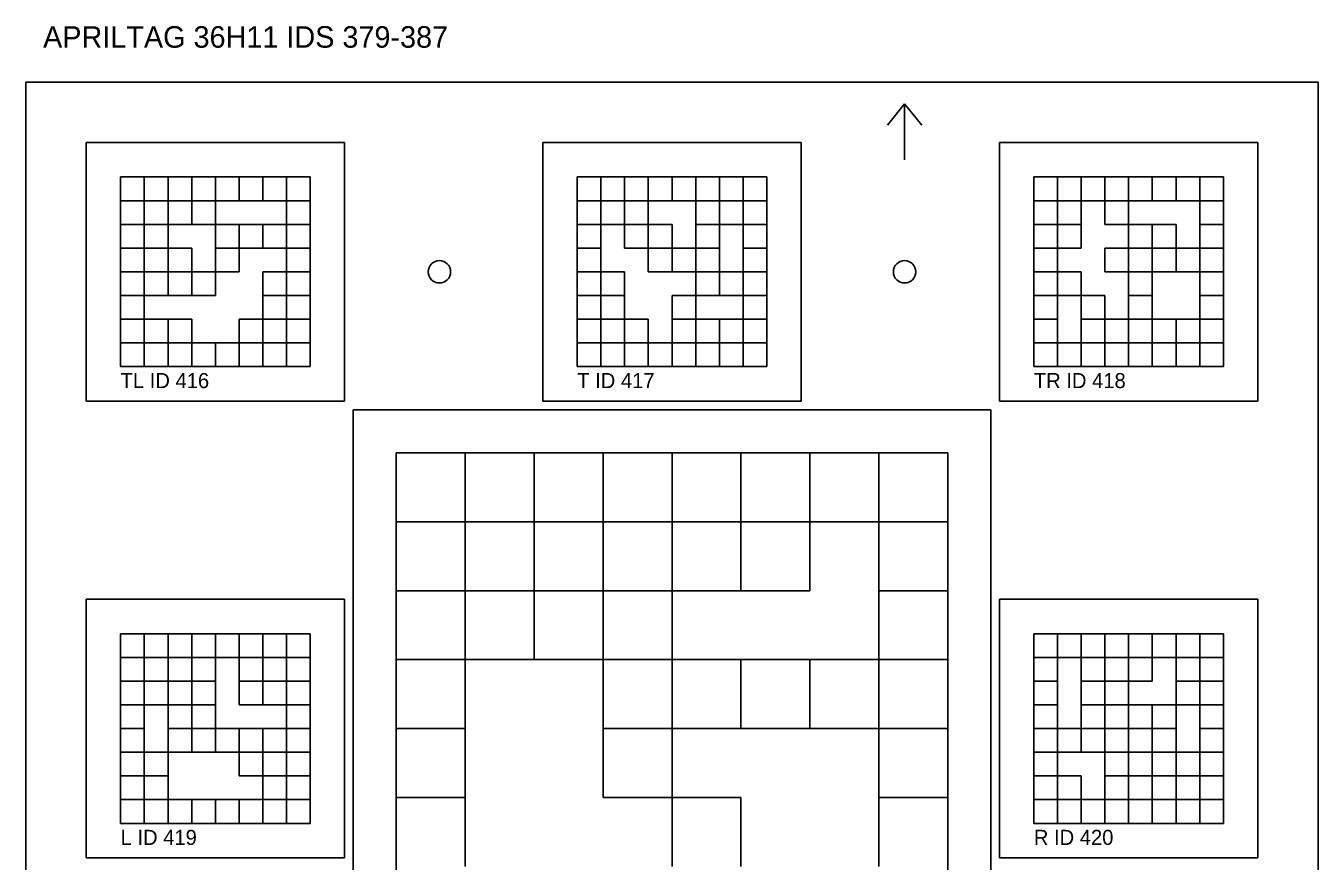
# Model space of a CAD drawing. Extents: x 0 to 1260, y -12 to 1580.
# Drawn here: x 960 to 1260, y 439 to 633.1 of the extents above; entities that cross this region are included whole.
import ezdxf

# ---------------------------------------------------------------- set-up
doc = ezdxf.new("R2010")
doc.units = 0
for name, color, linetype in [('BLACK_POCKET', 7, 'CONTINUOUS'), ('CUT', 7, 'CONTINUOUS'), ('LABEL', 3, 'CONTINUOUS'), ('MOUNT_HOLE', 6, 'CONTINUOUS'), ('ORIENTATION', 7, 'CONTINUOUS'), ('QUIET_ZONE', 5, 'CONTINUOUS'), ('TAG_BOUNDARY', 8, 'CONTINUOUS')]:
    doc.layers.add(name, color=color, linetype=linetype)

msp = doc.modelspace()

# ---------------------------------------------------------------- linework, layer by layer
at = {"layer": 'BLACK_POCKET'}
for p, q in [((987.5, 598), (982, 598)), ((982, 598), (982, 592.5)), ((987.5, 592.5), (987.5, 598)), ((993, 598), (987.5, 598)), ((987.5, 598), (987.5, 592.5)), ((993, 592.5), (993, 598)), ((998.5, 598), (993, 598)), ((993, 598), (993, 592.5)), ((998.5, 592.5), (998.5, 598)), ((1004, 598), (998.5, 598)), ((998.5, 598), (998.5, 592.5)), ((1004, 592.5), (1004, 598)), ((1009.5, 598), (1004, 598)), ((1004, 598), (1004, 592.5)), ((1009.5, 592.5), (1009.5, 598)), ((1015, 598), (1009.5, 598)), ((1009.5, 598), (1009.5, 592.5)), ((1015, 592.5), (1015, 598)), ((1020.5, 598), (1015, 598)), ((1015, 598), (1015, 592.5)), ((1020.5, 592.5), (1020.5, 598)), ((1026, 598), (1020.5, 598)), ((1020.5, 598), (1020.5, 592.5)), ((1026, 592.5), (1026, 598)), ((1093.5, 598), (1088, 598)), ((1088, 598), (1088, 592.5)), ((1093.5, 592.5), (1093.5, 598)), ((1099, 598), (1093.5, 598)), ((1093.5, 598), (1093.5, 592.5)), ((1099, 592.5), (1099, 598)), ((1104.5, 598), (1099, 598)), ((1099, 598), (1099, 592.5)), ((1104.5, 592.5), (1104.5, 598)), ((1110, 598), (1104.5, 598)), ((1104.5, 598), (1104.5, 592.5)), ((1110, 592.5), (1110, 598)), ((1115.5, 598), (1110, 598)), ((1110, 598), (1110, 592.5)), ((1115.5, 592.5), (1115.5, 598)), ((1121, 598), (1115.5, 598)), ((1115.5, 598), (1115.5, 592.5)), ((1121, 592.5), (1121, 598)), ((1126.5, 598), (1121, 598)), ((1121, 598), (1121, 592.5)), ((1126.5, 592.5), (1126.5, 598)), ((1132, 598), (1126.5, 598)), ((1126.5, 598), (1126.5, 592.5)), ((1132, 592.5), (1132, 598)), ((1199.5, 598), (1194, 598)), ((1194, 598), (1194, 592.5)), ((1199.5, 592.5), (1199.5, 598)), ((1205, 598), (1199.5, 598)), ((1199.5, 598), (1199.5, 592.5)), ((1205, 592.5), (1205, 598)), ((1210.5, 598), (1205, 598)), ((1205, 598), (1205, 592.5)), ((1210.5, 592.5), (1210.5, 598)), ((1216, 598), (1210.5, 598)), ((1210.5, 598), (1210.5, 592.5)), ((1216, 592.5), (1216, 598)), ((1221.5, 598), (1216, 598)), ((1216, 598), (1216, 592.5)), ((1221.5, 592.5), (1221.5, 598)), ((1227, 598), (1221.5, 598)), ((1221.5, 598), (1221.5, 592.5)), ((1227, 592.5), (1227, 598)), ((1232.5, 598), (1227, 598)), ((1227, 598), (1227, 592.5)), ((1232.5, 592.5), (1232.5, 598)), ((1238, 598), (1232.5, 598)), ((1232.5, 598), (1232.5, 592.5)), ((1238, 592.5), (1238, 598)), ((982, 592.5), (987.5, 592.5)), ((987.5, 592.5), (982, 592.5)), ((982, 592.5), (982, 587)), ((987.5, 592.5), (993, 592.5)), ((987.5, 587), (987.5, 592.5)), ((993, 592.5), (987.5, 592.5)), ((987.5, 592.5), (987.5, 587)), ((993, 592.5), (998.5, 592.5)), ((993, 587), (993, 592.5)), ((998.5, 592.5), (993, 592.5)), ((993, 592.5), (993, 587)), ((998.5, 592.5), (1004, 592.5)), ((998.5, 587), (998.5, 592.5)), ((1004, 592.5), (998.5, 592.5)), ((998.5, 592.5), (998.5, 587)), ((1004, 592.5), (1009.5, 592.5)), ((1004, 587), (1004, 592.5)), ((1009.5, 592.5), (1015, 592.5)), ((1015, 592.5), (1020.5, 592.5)), ((1020.5, 592.5), (1026, 592.5)), ((1026, 592.5), (1020.5, 592.5)), ((1020.5, 592.5), (1020.5, 587)), ((1026, 587), (1026, 592.5)), ((1088, 592.5), (1093.5, 592.5)), ((1093.5, 592.5), (1088, 592.5)), ((1088, 592.5), (1088, 587)), ((1093.5, 592.5), (1099, 592.5)), ((1093.5, 587), (1093.5, 592.5)), ((1099, 592.5), (1093.5, 592.5)), ((1093.5, 592.5), (1093.5, 587)), ((1099, 592.5), (1104.5, 592.5)), ((1099, 587), (1099, 592.5)), ((1104.5, 592.5), (1099, 592.5)), ((1099, 592.5), (1099, 587)), ((1104.5, 592.5), (1110, 592.5)), ((1104.5, 587), (1104.5, 592.5)), ((1110, 592.5), (1115.5, 592.5)), ((1115.5, 592.5), (1121, 592.5)), ((1121, 592.5), (1115.5, 592.5)), ((1115.5, 592.5), (1115.5, 587)), ((1121, 592.5), (1126.5, 592.5)), ((1121, 587), (1121, 592.5)), ((1126.5, 592.5), (1121, 592.5)), ((1121, 592.5), (1121, 587)), ((1126.5, 592.5), (1132, 592.5)), ((1126.5, 587), (1126.5, 592.5)), ((1132, 592.5), (1126.5, 592.5)), ((1126.5, 592.5), (1126.5, 587)), ((1132, 587), (1132, 592.5)), ((1194, 592.5), (1199.5, 592.5)), ((1199.5, 592.5), (1194, 592.5)), ((1194, 592.5), (1194, 587)), ((1199.5, 592.5), (1205, 592.5)), ((1199.5, 587), (1199.5, 592.5)), ((1205, 592.5), (1199.5, 592.5)), ((1199.5, 592.5), (1199.5, 587)), ((1205, 592.5), (1210.5, 592.5)), ((1205, 587), (1205, 592.5)), ((1210.5, 592.5), (1216, 592.5)), ((1216, 592.5), (1210.5, 592.5)), ((1210.5, 592.5), (1210.5, 587)), ((1216, 592.5), (1221.5, 592.5)), ((1216, 587), (1216, 592.5)), ((1221.5, 592.5), (1227, 592.5)), ((1227, 592.5), (1232.5, 592.5)), ((1232.5, 592.5), (1238, 592.5)), ((1238, 592.5), (1232.5, 592.5)), ((1232.5, 592.5), (1232.5, 587)), ((1238, 587), (1238, 592.5)), ((982, 587), (987.5, 587)), ((987.5, 587), (982, 587)), ((982, 587), (982, 581.5)), ((987.5, 587), (993, 587)), ((987.5, 581.5), (987.5, 587)), ((993, 587), (987.5, 587)), ((987.5, 587), (987.5, 581.5)), ((993, 587), (998.5, 587)), ((993, 581.5), (993, 587)), ((998.5, 587), (1004, 587)), ((1009.5, 587), (1004, 587)), ((1004, 587), (1004, 581.5)), ((1009.5, 581.5), (1009.5, 587)), ((1015, 587), (1009.5, 587)), ((1009.5, 587), (1009.5, 581.5)), ((1015, 581.5), (1015, 587)), ((1020.5, 587), (1015, 587)), ((1015, 587), (1015, 581.5)), ((1020.5, 587), (1026, 587)), ((1020.5, 581.5), (1020.5, 587)), ((1026, 587), (1020.5, 587)), ((1020.5, 587), (1020.5, 581.5)), ((1026, 581.5), (1026, 587)), ((1088, 587), (1093.5, 587)), ((1093.5, 587), (1088, 587)), ((1088, 587), (1088, 581.5)), ((1093.5, 587), (1099, 587)), ((1093.5, 581.5), (1093.5, 587)), ((1099, 587), (1104.5, 587)), ((1104.5, 587), (1099, 587)), ((1099, 587), (1099, 581.5)), ((1104.5, 581.5), (1104.5, 587)), ((1110, 587), (1104.5, 587)), ((1104.5, 587), (1104.5, 581.5)), ((1110, 581.5), (1110, 587)), ((1115.5, 587), (1121, 587)), ((1121, 587), (1115.5, 587)), ((1115.5, 587), (1115.5, 581.5)), ((1121, 587), (1126.5, 587)), ((1121, 581.5), (1121, 587)), ((1126.5, 587), (1132, 587)), ((1132, 587), (1126.5, 587)), ((1126.5, 587), (1126.5, 581.5)), ((1132, 581.5), (1132, 587)), ((1194, 587), (1199.5, 587)), ((1199.5, 587), (1194, 587)), ((1194, 587), (1194, 581.5)), ((1199.5, 587), (1205, 587)), ((1199.5, 581.5), (1199.5, 587)), ((1205, 587), (1199.5, 587)), ((1199.5, 587), (1199.5, 581.5)), ((1205, 581.5), (1205, 587)), ((1210.5, 587), (1216, 587)), ((1221.5, 587), (1216, 587)), ((1216, 587), (1216, 581.5)), ((1221.5, 581.5), (1221.5, 587)), ((1227, 587), (1221.5, 587)), ((1221.5, 587), (1221.5, 581.5)), ((1227, 581.5), (1227, 587)), ((1232.5, 587), (1238, 587)), ((1238, 587), (1232.5, 587)), ((1232.5, 587), (1232.5, 581.5)), ((1238, 581.5), (1238, 587)), ((982, 581.5), (987.5, 581.5)), ((987.5, 581.5), (982, 581.5)), ((982, 581.5), (982, 576)), ((987.5, 581.5), (993, 581.5)), ((987.5, 576), (987.5, 581.5)), ((993, 581.5), (987.5, 581.5)), ((987.5, 581.5), (987.5, 576)), ((993, 576), (993, 581.5)), ((998.5, 581.5), (993, 581.5)), ((993, 581.5), (993, 576)), ((998.5, 576), (998.5, 581.5)), ((1004, 581.5), (1009.5, 581.5)), ((1009.5, 581.5), (1004, 581.5)), ((1004, 581.5), (1004, 576)), ((1009.5, 581.5), (1015, 581.5)), ((1009.5, 576), (1009.5, 581.5)), ((1015, 581.5), (1020.5, 581.5)), ((1020.5, 581.5), (1026, 581.5)), ((1026, 581.5), (1020.5, 581.5)), ((1020.5, 581.5), (1020.5, 576)), ((1026, 576), (1026, 581.5)), ((1088, 581.5), (1093.5, 581.5)), ((1093.5, 581.5), (1088, 581.5)), ((1088, 581.5), (1088, 576)), ((1093.5, 576), (1093.5, 581.5)), ((1099, 581.5), (1104.5, 581.5)), ((1104.5, 581.5), (1110, 581.5)), ((1110, 581.5), (1104.5, 581.5)), ((1104.5, 581.5), (1104.5, 576)), ((1110, 576), (1110, 581.5)), ((1115.5, 581.5), (1110, 581.5)), ((1110, 581.5), (1110, 576)), ((1115.5, 581.5), (1121, 581.5)), ((1115.5, 576), (1115.5, 581.5)), ((1121, 581.5), (1115.5, 581.5)), ((1115.5, 581.5), (1115.5, 576)), ((1121, 576), (1121, 581.5)), ((1126.5, 581.5), (1132, 581.5)), ((1132, 581.5), (1126.5, 581.5)), ((1126.5, 581.5), (1126.5, 576)), ((1132, 576), (1132, 581.5)), ((1194, 581.5), (1199.5, 581.5)), ((1199.5, 581.5), (1194, 581.5)), ((1194, 581.5), (1194, 576)), ((1199.5, 581.5), (1205, 581.5)), ((1199.5, 576), (1199.5, 581.5)), ((1216, 581.5), (1210.5, 581.5)), ((1210.5, 581.5), (1210.5, 576)), ((1216, 581.5), (1221.5, 581.5)), ((1216, 576), (1216, 581.5)), ((1221.5, 581.5), (1227, 581.5)), ((1227, 581.5), (1221.5, 581.5)), ((1221.5, 581.5), (1221.5, 576)), ((1227, 576), (1227, 581.5)), ((1232.5, 581.5), (1227, 581.5)), ((1227, 581.5), (1227, 576)), ((1232.5, 581.5), (1238, 581.5)), ((1232.5, 576), (1232.5, 581.5)), ((1238, 581.5), (1232.5, 581.5)), ((1232.5, 581.5), (1232.5, 576)), ((1238, 576), (1238, 581.5)), ((982, 576), (987.5, 576)), ((987.5, 576), (982, 576)), ((982, 576), (982, 570.5)), ((987.5, 576), (993, 576)), ((987.5, 570.5), (987.5, 576)), ((993, 576), (987.5, 576)), ((987.5, 576), (987.5, 570.5)), ((993, 576), (998.5, 576)), ((993, 570.5), (993, 576)), ((998.5, 576), (993, 576)), ((993, 576), (993, 570.5)), ((998.5, 570.5), (998.5, 576)), ((1004, 576), (998.5, 576)), ((998.5, 576), (998.5, 570.5)), ((1004, 576), (1009.5, 576)), ((1004, 570.5), (1004, 576)), ((1020.5, 576), (1015, 576)), ((1015, 576), (1015, 570.5)), ((1020.5, 576), (1026, 576)), ((1020.5, 570.5), (1020.5, 576)), ((1026, 576), (1020.5, 576)), ((1020.5, 576), (1020.5, 570.5)), ((1026, 570.5), (1026, 576)), ((1088, 576), (1093.5, 576)), ((1093.5, 576), (1088, 576)), ((1088, 576), (1088, 570.5)), ((1093.5, 570.5), (1093.5, 576)), ((1099, 576), (1093.5, 576)), ((1093.5, 576), (1093.5, 570.5)), ((1099, 570.5), (1099, 576)), ((1104.5, 576), (1110, 576)), ((1110, 576), (1115.5, 576)), ((1115.5, 576), (1121, 576)), ((1121, 576), (1115.5, 576)), ((1115.5, 576), (1115.5, 570.5)), ((1121, 570.5), (1121, 576)), ((1126.5, 576), (1121, 576)), ((1121, 576), (1121, 570.5)), ((1126.5, 576), (1132, 576)), ((1126.5, 570.5), (1126.5, 576)), ((1132, 576), (1126.5, 576)), ((1126.5, 576), (1126.5, 570.5)), ((1132, 570.5), (1132, 576)), ((1194, 576), (1199.5, 576)), ((1199.5, 576), (1194, 576)), ((1194, 576), (1194, 570.5)), ((1199.5, 570.5), (1199.5, 576)), ((1205, 576), (1199.5, 576)), ((1199.5, 576), (1199.5, 570.5)), ((1205, 570.5), (1205, 576)), ((1210.5, 576), (1216, 576)), ((1221.5, 576), (1216, 576)), ((1216, 576), (1216, 570.5)), ((1221.5, 576), (1227, 576)), ((1221.5, 570.5), (1221.5, 576)), ((1227, 576), (1232.5, 576)), ((1232.5, 576), (1238, 576)), ((1238, 576), (1232.5, 576)), ((1232.5, 576), (1232.5, 570.5)), ((1238, 570.5), (1238, 576)), ((982, 570.5), (987.5, 570.5)), ((987.5, 570.5), (982, 570.5)), ((982, 570.5), (982, 565)), ((987.5, 570.5), (993, 570.5)), ((987.5, 565), (987.5, 570.5)), ((993, 570.5), (998.5, 570.5)), ((998.5, 570.5), (1004, 570.5)), ((1015, 570.5), (1020.5, 570.5)), ((1020.5, 570.5), (1015, 570.5)), ((1015, 570.5), (1015, 565)), ((1020.5, 570.5), (1026, 570.5)), ((1020.5, 565), (1020.5, 570.5)), ((1026, 570.5), (1020.5, 570.5)), ((1020.5, 570.5), (1020.5, 565)), ((1026, 565), (1026, 570.5)), ((1088, 570.5), (1093.5, 570.5)), ((1093.5, 570.5), (1088, 570.5)), ((1088, 570.5), (1088, 565)), ((1093.5, 570.5), (1099, 570.5)), ((1093.5, 565), (1093.5, 570.5)), ((1099, 570.5), (1093.5, 570.5)), ((1093.5, 570.5), (1093.5, 565)), ((1099, 565), (1099, 570.5)), ((1115.5, 570.5), (1110, 570.5)), ((1110, 570.5), (1110, 565)), ((1115.5, 570.5), (1121, 570.5)), ((1115.5, 565), (1115.5, 570.5)), ((1121, 570.5), (1126.5, 570.5)), ((1126.5, 570.5), (1132, 570.5)), ((1132, 570.5), (1126.5, 570.5)), ((1126.5, 570.5), (1126.5, 565)), ((1132, 565), (1132, 570.5)), ((1194, 570.5), (1199.5, 570.5)), ((1199.5, 570.5), (1194, 570.5)), ((1194, 570.5), (1194, 565)), ((1199.5, 570.5), (1205, 570.5)), ((1199.5, 565), (1199.5, 570.5)), ((1210.5, 570.5), (1205, 570.5)), ((1205, 570.5), (1205, 565)), ((1210.5, 565), (1210.5, 570.5)), ((1216, 570.5), (1221.5, 570.5)), ((1221.5, 570.5), (1216, 570.5)), ((1216, 570.5), (1216, 565)), ((1221.5, 565), (1221.5, 570.5)), ((1232.5, 570.5), (1238, 570.5)), ((1238, 570.5), (1232.5, 570.5)), ((1232.5, 570.5), (1232.5, 565)), ((1238, 565), (1238, 570.5)), ((982, 565), (987.5, 565)), ((987.5, 565), (982, 565)), ((982, 565), (982, 559.5)), ((987.5, 559.5), (987.5, 565)), ((993, 565), (987.5, 565)), ((987.5, 565), (987.5, 559.5)), ((993, 559.5), (993, 565)), ((998.5, 565), (993, 565)), ((993, 565), (993, 559.5)), ((998.5, 559.5), (998.5, 565)), ((1015, 565), (1009.5, 565)), ((1009.5, 565), (1009.5, 559.5)), ((1015, 565), (1020.5, 565)), ((1015, 559.5), (1015, 565)), ((1020.5, 565), (1015, 565)), ((1015, 565), (1015, 559.5)), ((1020.5, 565), (1026, 565)), ((1020.5, 559.5), (1020.5, 565)), ((1026, 565), (1020.5, 565)), ((1020.5, 565), (1020.5, 559.5)), ((1026, 559.5), (1026, 565)), ((1088, 565), (1093.5, 565)), ((1093.5, 565), (1088, 565)), ((1088, 565), (1088, 559.5)), ((1093.5, 565), (1099, 565)), ((1093.5, 559.5), (1093.5, 565)), ((1099, 565), (1093.5, 565)), ((1093.5, 565), (1093.5, 559.5)), ((1099, 559.5), (1099, 565)), ((1104.5, 565), (1099, 565)), ((1099, 565), (1099, 559.5)), ((1104.5, 559.5), (1104.5, 565)), ((1110, 565), (1115.5, 565)), ((1115.5, 565), (1110, 565)), ((1110, 565), (1110, 559.5)), ((1115.5, 559.5), (1115.5, 565)), ((1121, 565), (1115.5, 565)), ((1115.5, 565), (1115.5, 559.5)), ((1121, 559.5), (1121, 565)), ((1126.5, 565), (1121, 565)), ((1121, 565), (1121, 559.5)), ((1126.5, 565), (1132, 565)), ((1126.5, 559.5), (1126.5, 565)), ((1132, 565), (1126.5, 565)), ((1126.5, 565), (1126.5, 559.5)), ((1132, 559.5), (1132, 565)), ((1194, 565), (1199.5, 565)), ((1199.5, 565), (1194, 565)), ((1194, 565), (1194, 559.5)), ((1199.5, 559.5), (1199.5, 565)), ((1205, 565), (1210.5, 565)), ((1210.5, 565), (1205, 565)), ((1205, 565), (1205, 559.5)), ((1210.5, 559.5), (1210.5, 565)), ((1216, 565), (1210.5, 565)), ((1210.5, 565), (1210.5, 559.5)), ((1216, 565), (1221.5, 565)), ((1216, 559.5), (1216, 565)), ((1221.5, 565), (1216, 565)), ((1216, 565), (1216, 559.5)), ((1221.5, 559.5), (1221.5, 565)), ((1227, 565), (1221.5, 565)), ((1221.5, 565), (1221.5, 559.5)), ((1227, 559.5), (1227, 565)), ((1232.5, 565), (1227, 565)), ((1227, 565), (1227, 559.5)), ((1232.5, 565), (1238, 565)), ((1232.5, 559.5), (1232.5, 565)), ((1238, 565), (1232.5, 565)), ((1232.5, 565), (1232.5, 559.5)), ((1238, 559.5), (1238, 565)), ((982, 559.5), (987.5, 559.5)), ((987.5, 559.5), (982, 559.5)), ((982, 559.5), (982, 554)), ((987.5, 559.5), (993, 559.5)), ((987.5, 554), (987.5, 559.5)), ((993, 559.5), (987.5, 559.5)), ((987.5, 559.5), (987.5, 554)), ((993, 559.5), (998.5, 559.5)), ((993, 554), (993, 559.5)), ((998.5, 559.5), (993, 559.5)), ((993, 559.5), (993, 554)), ((998.5, 554), (998.5, 559.5)), ((1004, 559.5), (998.5, 559.5)), ((998.5, 559.5), (998.5, 554)), ((1004, 554), (1004, 559.5)), ((1009.5, 559.5), (1004, 559.5)), ((1004, 559.5), (1004, 554)), ((1009.5, 559.5), (1015, 559.5)), ((1009.5, 554), (1009.5, 559.5)), ((1015, 559.5), (1009.5, 559.5)), ((1009.5, 559.5), (1009.5, 554)), ((1015, 559.5), (1020.5, 559.5)), ((1015, 554), (1015, 559.5)), ((1020.5, 559.5), (1015, 559.5)), ((1015, 559.5), (1015, 554)), ((1020.5, 559.5), (1026, 559.5)), ((1020.5, 554), (1020.5, 559.5)), ((1026, 559.5), (1020.5, 559.5)), ((1020.5, 559.5), (1020.5, 554)), ((1026, 554), (1026, 559.5)), ((1088, 559.5), (1093.5, 559.5)), ((1093.5, 559.5), (1088, 559.5)), ((1088, 559.5), (1088, 554)), ((1093.5, 559.5), (1099, 559.5)), ((1093.5, 554), (1093.5, 559.5)), ((1099, 559.5), (1093.5, 559.5)), ((1093.5, 559.5), (1093.5, 554)), ((1099, 559.5), (1104.5, 559.5)), ((1099, 554), (1099, 559.5)), ((1104.5, 559.5), (1099, 559.5)), ((1099, 559.5), (1099, 554)), ((1104.5, 554), (1104.5, 559.5)), ((1110, 559.5), (1104.5, 559.5)), ((1104.5, 559.5), (1104.5, 554)), ((1110, 559.5), (1115.5, 559.5)), ((1110, 554), (1110, 559.5)), ((1115.5, 559.5), (1110, 559.5)), ((1110, 559.5), (1110, 554)), ((1115.5, 559.5), (1121, 559.5)), ((1115.5, 554), (1115.5, 559.5)), ((1121, 559.5), (1115.5, 559.5)), ((1115.5, 559.5), (1115.5, 554)), ((1121, 559.5), (1126.5, 559.5)), ((1121, 554), (1121, 559.5)), ((1126.5, 559.5), (1121, 559.5)), ((1121, 559.5), (1121, 554)), ((1126.5, 559.5), (1132, 559.5)), ((1126.5, 554), (1126.5, 559.5)), ((1132, 559.5), (1126.5, 559.5)), ((1126.5, 559.5), (1126.5, 554)), ((1132, 554), (1132, 559.5)), ((1194, 559.5), (1199.5, 559.5)), ((1199.5, 559.5), (1194, 559.5)), ((1194, 559.5), (1194, 554)), ((1199.5, 554), (1199.5, 559.5)), ((1205, 559.5), (1199.5, 559.5)), ((1199.5, 559.5), (1199.5, 554)), ((1205, 559.5), (1210.5, 559.5)), ((1205, 554), (1205, 559.5)), ((1210.5, 559.5), (1205, 559.5)), ((1205, 559.5), (1205, 554)), ((1210.5, 559.5), (1216, 559.5)), ((1210.5, 554), (1210.5, 559.5)), ((1216, 559.5), (1210.5, 559.5)), ((1210.5, 559.5), (1210.5, 554)), ((1216, 559.5), (1221.5, 559.5)), ((1216, 554), (1216, 559.5)), ((1221.5, 559.5), (1216, 559.5)), ((1216, 559.5), (1216, 554)), ((1221.5, 559.5), (1227, 559.5)), ((1221.5, 554), (1221.5, 559.5)), ((1227, 559.5), (1221.5, 559.5)), ((1221.5, 559.5), (1221.5, 554)), ((1227, 559.5), (1232.5, 559.5)), ((1227, 554), (1227, 559.5)), ((1232.5, 559.5), (1227, 559.5)), ((1227, 559.5), (1227, 554)), ((1232.5, 559.5), (1238, 559.5)), ((1232.5, 554), (1232.5, 559.5)), ((1238, 559.5), (1232.5, 559.5)), ((1232.5, 559.5), (1232.5, 554)), ((1238, 554), (1238, 559.5)), ((982, 554), (987.5, 554)), ((987.5, 554), (993, 554)), ((993, 554), (998.5, 554)), ((998.5, 554), (1004, 554)), ((1004, 554), (1009.5, 554)), ((1009.5, 554), (1015, 554)), ((1015, 554), (1020.5, 554)), ((1020.5, 554), (1026, 554)), ((1088, 554), (1093.5, 554)), ((1093.5, 554), (1099, 554)), ((1099, 554), (1104.5, 554)), ((1104.5, 554), (1110, 554)), ((1110, 554), (1115.5, 554)), ((1115.5, 554), (1121, 554)), ((1121, 554), (1126.5, 554)), ((1126.5, 554), (1132, 554)), ((1194, 554), (1199.5, 554)), ((1199.5, 554), (1205, 554)), ((1205, 554), (1210.5, 554)), ((1210.5, 554), (1216, 554)), ((1216, 554), (1221.5, 554)), ((1221.5, 554), (1227, 554)), ((1227, 554), (1232.5, 554)), ((1232.5, 554), (1238, 554)), ((1062, 534), (1046, 534)), ((1046, 534), (1046, 518)), ((1062, 518), (1062, 534)), ((1078, 534), (1062, 534)), ((1062, 534), (1062, 518)), ((1078, 518), (1078, 534)), ((1094, 534), (1078, 534)), ((1078, 534), (1078, 518)), ((1094, 518), (1094, 534)), ((1110, 534), (1094, 534)), ((1094, 534), (1094, 518)), ((1110, 518), (1110, 534)), ((1126, 534), (1110, 534)), ((1110, 534), (1110, 518)), ((1126, 518), (1126, 534)), ((1142, 534), (1126, 534)), ((1126, 534), (1126, 518)), ((1142, 518), (1142, 534)), ((1158, 534), (1142, 534)), ((1142, 534), (1142, 518)), ((1158, 518), (1158, 534)), ((1174, 534), (1158, 534)), ((1158, 534), (1158, 518)), ((1174, 518), (1174, 534)), ((1046, 518), (1062, 518)), ((1062, 518), (1046, 518)), ((1046, 518), (1046, 502)), ((1062, 518), (1078, 518)), ((1062, 502), (1062, 518)), ((1078, 518), (1094, 518)), ((1094, 518), (1078, 518)), ((1078, 518), (1078, 502)), ((1094, 518), (1110, 518)), ((1094, 502), (1094, 518)), ((1110, 518), (1126, 518)), ((1126, 518), (1110, 518)), ((1110, 518), (1110, 502)), ((1126, 518), (1142, 518)), ((1126, 502), (1126, 518)), ((1142, 518), (1126, 518)), ((1126, 518), (1126, 502)), ((1142, 518), (1158, 518)), ((1142, 502), (1142, 518)), ((1158, 518), (1174, 518)), ((1174, 518), (1158, 518)), ((1158, 518), (1158, 502)), ((1174, 502), (1174, 518)), ((1046, 502), (1062, 502)), ((1062, 502), (1046, 502)), ((1046, 502), (1046, 486)), ((1062, 486), (1062, 502)), ((1078, 502), (1062, 502)), ((1062, 502), (1062, 486)), ((1078, 502), (1094, 502)), ((1078, 486), (1078, 502)), ((1094, 502), (1078, 502)), ((1078, 502), (1078, 486)), ((1094, 486), (1094, 502)), ((1110, 502), (1094, 502)), ((1094, 502), (1094, 486)), ((1110, 502), (1126, 502)), ((1110, 486), (1110, 502)), ((1126, 502), (1142, 502)), ((1158, 502), (1174, 502)), ((1174, 502), (1158, 502)), ((1158, 502), (1158, 486)), ((1174, 486), (1174, 502)), ((987.5, 492), (982, 492)), ((982, 492), (982, 486.5)), ((987.5, 486.5), (987.5, 492)), ((993, 492), (987.5, 492)), ((987.5, 492), (987.5, 486.5)), ((993, 486.5), (993, 492)), ((998.5, 492), (993, 492)), ((993, 492), (993, 486.5)), ((998.5, 486.5), (998.5, 492)), ((1004, 492), (998.5, 492)), ((998.5, 492), (998.5, 486.5)), ((1004, 486.5), (1004, 492)), ((1009.5, 492), (1004, 492)), ((1004, 492), (1004, 486.5)), ((1009.5, 486.5), (1009.5, 492)), ((1015, 492), (1009.5, 492)), ((1009.5, 492), (1009.5, 486.5)), ((1015, 486.5), (1015, 492)), ((1020.5, 492), (1015, 492)), ((1015, 492), (1015, 486.5)), ((1020.5, 486.5), (1020.5, 492)), ((1026, 492), (1020.5, 492)), ((1020.5, 492), (1020.5, 486.5)), ((1026, 486.5), (1026, 492)), ((1199.5, 492), (1194, 492)), ((1194, 492), (1194, 486.5)), ((1199.5, 486.5), (1199.5, 492)), ((1205, 492), (1199.5, 492)), ((1199.5, 492), (1199.5, 486.5)), ((1205, 486.5), (1205, 492)), ((1210.5, 492), (1205, 492)), ((1205, 492), (1205, 486.5)), ((1210.5, 486.5), (1210.5, 492)), ((1216, 492), (1210.5, 492)), ((1210.5, 492), (1210.5, 486.5)), ((1216, 486.5), (1216, 492)), ((1221.5, 492), (1216, 492)), ((1216, 492), (1216, 486.5)), ((1221.5, 486.5), (1221.5, 492)), ((1227, 492), (1221.5, 492)), ((1221.5, 492), (1221.5, 486.5)), ((1227, 486.5), (1227, 492)), ((1232.5, 492), (1227, 492)), ((1227, 492), (1227, 486.5)), ((1232.5, 486.5), (1232.5, 492)), ((1238, 492), (1232.5, 492)), ((1232.5, 492), (1232.5, 486.5)), ((1238, 486.5), (1238, 492)), ((982, 486.5), (987.5, 486.5)), ((987.5, 486.5), (982, 486.5)), ((982, 486.5), (982, 481)), ((987.5, 486.5), (993, 486.5)), ((987.5, 481), (987.5, 486.5)), ((993, 486.5), (998.5, 486.5)), ((998.5, 486.5), (993, 486.5)), ((993, 486.5), (993, 481)), ((998.5, 486.5), (1004, 486.5)), ((998.5, 481), (998.5, 486.5)), ((1004, 486.5), (998.5, 486.5)), ((998.5, 486.5), (998.5, 481)), ((1004, 486.5), (1009.5, 486.5)), ((1004, 481), (1004, 486.5)), ((1009.5, 486.5), (1015, 486.5)), ((1015, 486.5), (1009.5, 486.5)), ((1009.5, 486.5), (1009.5, 481)), ((1015, 486.5), (1020.5, 486.5)), ((1015, 481), (1015, 486.5)), ((1020.5, 486.5), (1026, 486.5)), ((1026, 486.5), (1020.5, 486.5)), ((1020.5, 486.5), (1020.5, 481)), ((1026, 481), (1026, 486.5)), ((1046, 486), (1062, 486)), ((1062, 486), (1046, 486)), ((1046, 486), (1046, 470)), ((1062, 486), (1078, 486)), ((1062, 470), (1062, 486)), ((1078, 486), (1094, 486)), ((1094, 486), (1110, 486)), ((1110, 486), (1094, 486)), ((1094, 486), (1094, 470)), ((1110, 470), (1110, 486)), ((1126, 486), (1110, 486)), ((1110, 486), (1110, 470)), ((1126, 470), (1126, 486)), ((1142, 486), (1126, 486)), ((1126, 486), (1126, 470)), ((1142, 470), (1142, 486)), ((1158, 486), (1142, 486)), ((1142, 486), (1142, 470)), ((1158, 486), (1174, 486)), ((1158, 470), (1158, 486)), ((1174, 486), (1158, 486)), ((1158, 486), (1158, 470)), ((1174, 470), (1174, 486)), ((1194, 486.5), (1199.5, 486.5)), ((1199.5, 486.5), (1194, 486.5)), ((1194, 486.5), (1194, 481)), ((1199.5, 486.5), (1205, 486.5)), ((1199.5, 481), (1199.5, 486.5)), ((1205, 486.5), (1210.5, 486.5)), ((1210.5, 486.5), (1205, 486.5)), ((1205, 486.5), (1205, 481)), ((1210.5, 486.5), (1216, 486.5)), ((1210.5, 481), (1210.5, 486.5)), ((1216, 486.5), (1210.5, 486.5)), ((1210.5, 486.5), (1210.5, 481)), ((1216, 486.5), (1221.5, 486.5)), ((1216, 481), (1216, 486.5)), ((1221.5, 486.5), (1216, 486.5)), ((1216, 486.5), (1216, 481)), ((1221.5, 486.5), (1227, 486.5)), ((1221.5, 481), (1221.5, 486.5)), ((1227, 486.5), (1232.5, 486.5)), ((1232.5, 486.5), (1227, 486.5)), ((1227, 486.5), (1227, 481)), ((1232.5, 486.5), (1238, 486.5)), ((1232.5, 481), (1232.5, 486.5)), ((1238, 486.5), (1232.5, 486.5)), ((1232.5, 486.5), (1232.5, 481)), ((1238, 481), (1238, 486.5)), ((982, 481), (987.5, 481)), ((987.5, 481), (982, 481)), ((982, 481), (982, 475.5)), ((987.5, 475.5), (987.5, 481)), ((993, 481), (987.5, 481)), ((987.5, 481), (987.5, 475.5)), ((993, 481), (998.5, 481)), ((993, 475.5), (993, 481)), ((998.5, 481), (1004, 481)), ((1004, 481), (998.5, 481)), ((998.5, 481), (998.5, 475.5)), ((1004, 475.5), (1004, 481)), ((1009.5, 481), (1015, 481)), ((1015, 481), (1009.5, 481)), ((1009.5, 481), (1009.5, 475.5)), ((1015, 475.5), (1015, 481)), ((1020.5, 481), (1015, 481)), ((1015, 481), (1015, 475.5)), ((1020.5, 481), (1026, 481)), ((1020.5, 475.5), (1020.5, 481)), ((1026, 481), (1020.5, 481)), ((1020.5, 481), (1020.5, 475.5)), ((1026, 475.5), (1026, 481)), ((1194, 481), (1199.5, 481)), ((1199.5, 481), (1194, 481)), ((1194, 481), (1194, 475.5)), ((1199.5, 475.5), (1199.5, 481)), ((1205, 481), (1210.5, 481)), ((1210.5, 481), (1205, 481)), ((1205, 481), (1205, 475.5)), ((1210.5, 481), (1216, 481)), ((1210.5, 475.5), (1210.5, 481)), ((1216, 481), (1210.5, 481)), ((1210.5, 481), (1210.5, 475.5)), ((1216, 481), (1221.5, 481)), ((1216, 475.5), (1216, 481)), ((1227, 481), (1232.5, 481)), ((1232.5, 481), (1227, 481)), ((1227, 481), (1227, 475.5)), ((1232.5, 481), (1238, 481)), ((1232.5, 475.5), (1232.5, 481)), ((1238, 481), (1232.5, 481)), ((1232.5, 481), (1232.5, 475.5)), ((1238, 475.5), (1238, 481)), ((982, 475.5), (987.5, 475.5)), ((987.5, 475.5), (982, 475.5)), ((982, 475.5), (982, 470)), ((987.5, 475.5), (993, 475.5)), ((987.5, 470), (987.5, 475.5)), ((998.5, 475.5), (993, 475.5)), ((993, 475.5), (993, 470)), ((998.5, 475.5), (1004, 475.5)), ((998.5, 470), (998.5, 475.5)), ((1004, 475.5), (998.5, 475.5)), ((998.5, 475.5), (998.5, 470)), ((1004, 470), (1004, 475.5)), ((1009.5, 475.5), (1015, 475.5)), ((1015, 475.5), (1020.5, 475.5)), ((1020.5, 475.5), (1026, 475.5)), ((1026, 475.5), (1020.5, 475.5)), ((1020.5, 475.5), (1020.5, 470)), ((1026, 470), (1026, 475.5)), ((1194, 475.5), (1199.5, 475.5)), ((1199.5, 475.5), (1194, 475.5)), ((1194, 475.5), (1194, 470)), ((1199.5, 470), (1199.5, 475.5)), ((1205, 475.5), (1210.5, 475.5)), ((1210.5, 475.5), (1205, 475.5)), ((1205, 475.5), (1205, 470)), ((1210.5, 475.5), (1216, 475.5)), ((1210.5, 470), (1210.5, 475.5)), ((1216, 475.5), (1210.5, 475.5)), ((1210.5, 475.5), (1210.5, 470)), ((1216, 470), (1216, 475.5)), ((1221.5, 475.5), (1216, 475.5)), ((1216, 475.5), (1216, 470)), ((1221.5, 470), (1221.5, 475.5)), ((1227, 475.5), (1221.5, 475.5)), ((1221.5, 475.5), (1221.5, 470)), ((1227, 475.5), (1232.5, 475.5)), ((1227, 470), (1227, 475.5)), ((1232.5, 475.5), (1238, 475.5)), ((1238, 475.5), (1232.5, 475.5)), ((1232.5, 475.5), (1232.5, 470)), ((1238, 470), (1238, 475.5)), ((982, 470), (987.5, 470)), ((987.5, 470), (982, 470)), ((982, 470), (982, 464.5)), ((987.5, 464.5), (987.5, 470)), ((993, 470), (998.5, 470)), ((998.5, 470), (993, 470)), ((993, 470), (993, 464.5)), ((998.5, 470), (1004, 470)), ((998.5, 464.5), (998.5, 470)), ((1004, 470), (998.5, 470)), ((998.5, 470), (998.5, 464.5)), ((1004, 464.5), (1004, 470)), ((1009.5, 470), (1004, 470)), ((1004, 470), (1004, 464.5)), ((1009.5, 464.5), (1009.5, 470)), ((1015, 470), (1009.5, 470)), ((1009.5, 470), (1009.5, 464.5)), ((1015, 464.5), (1015, 470)), ((1020.5, 470), (1015, 470)), ((1015, 470), (1015, 464.5)), ((1020.5, 470), (1026, 470)), ((1020.5, 464.5), (1020.5, 470)), ((1026, 470), (1020.5, 470)), ((1020.5, 470), (1020.5, 464.5)), ((1026, 464.5), (1026, 470)), ((1046, 470), (1062, 470)), ((1062, 470), (1046, 470)), ((1046, 470), (1046, 454)), ((1062, 454), (1062, 470)), ((1094, 470), (1110, 470)), ((1110, 470), (1094, 470)), ((1094, 470), (1094, 454)), ((1110, 470), (1126, 470)), ((1110, 454), (1110, 470)), ((1126, 470), (1142, 470)), ((1142, 470), (1158, 470)), ((1158, 470), (1174, 470)), ((1174, 470), (1158, 470)), ((1158, 470), (1158, 454)), ((1174, 454), (1174, 470)), ((1194, 470), (1199.5, 470)), ((1199.5, 470), (1194, 470)), ((1194, 470), (1194, 464.5)), ((1199.5, 464.5), (1199.5, 470)), ((1205, 470), (1199.5, 470)), ((1199.5, 470), (1199.5, 464.5)), ((1205, 470), (1210.5, 470)), ((1205, 464.5), (1205, 470)), ((1210.5, 470), (1205, 470)), ((1205, 470), (1205, 464.5)), ((1210.5, 470), (1216, 470)), ((1210.5, 464.5), (1210.5, 470)), ((1216, 470), (1210.5, 470)), ((1210.5, 470), (1210.5, 464.5)), ((1216, 470), (1221.5, 470)), ((1216, 464.5), (1216, 470)), ((1221.5, 470), (1227, 470)), ((1227, 470), (1221.5, 470)), ((1221.5, 470), (1221.5, 464.5)), ((1227, 464.5), (1227, 470)), ((1232.5, 470), (1238, 470)), ((1238, 470), (1232.5, 470)), ((1232.5, 470), (1232.5, 464.5)), ((1238, 464.5), (1238, 470)), ((982, 464.5), (987.5, 464.5)), ((987.5, 464.5), (982, 464.5)), ((982, 464.5), (982, 459)), ((987.5, 459), (987.5, 464.5)), ((993, 464.5), (987.5, 464.5)), ((987.5, 464.5), (987.5, 459)), ((993, 464.5), (998.5, 464.5)), ((993, 459), (993, 464.5)), ((998.5, 464.5), (1004, 464.5)), ((1004, 464.5), (1009.5, 464.5)), ((1009.5, 464.5), (1015, 464.5)), ((1015, 464.5), (1009.5, 464.5)), ((1009.5, 464.5), (1009.5, 459)), ((1015, 464.5), (1020.5, 464.5)), ((1015, 459), (1015, 464.5)), ((1020.5, 464.5), (1026, 464.5)), ((1026, 464.5), (1020.5, 464.5)), ((1020.5, 464.5), (1020.5, 459)), ((1026, 459), (1026, 464.5)), ((1194, 464.5), (1199.5, 464.5)), ((1199.5, 464.5), (1194, 464.5)), ((1194, 464.5), (1194, 459)), ((1199.5, 464.5), (1205, 464.5)), ((1199.5, 459), (1199.5, 464.5)), ((1205, 464.5), (1210.5, 464.5)), ((1210.5, 464.5), (1216, 464.5)), ((1216, 464.5), (1210.5, 464.5)), ((1210.5, 464.5), (1210.5, 459)), ((1216, 459), (1216, 464.5)), ((1221.5, 464.5), (1216, 464.5)), ((1216, 464.5), (1216, 459)), ((1221.5, 464.5), (1227, 464.5)), ((1221.5, 459), (1221.5, 464.5)), ((1227, 464.5), (1221.5, 464.5)), ((1221.5, 464.5), (1221.5, 459)), ((1227, 459), (1227, 464.5)), ((1232.5, 464.5), (1227, 464.5)), ((1227, 464.5), (1227, 459)), ((1232.5, 464.5), (1238, 464.5)), ((1232.5, 459), (1232.5, 464.5)), ((1238, 464.5), (1232.5, 464.5)), ((1232.5, 464.5), (1232.5, 459)), ((1238, 459), (1238, 464.5)), ((982, 459), (987.5, 459)), ((987.5, 459), (982, 459)), ((982, 459), (982, 453.5)), ((987.5, 459), (993, 459)), ((987.5, 453.5), (987.5, 459)), ((993, 459), (987.5, 459)), ((987.5, 459), (987.5, 453.5)), ((993, 453.5), (993, 459)), ((1009.5, 459), (1015, 459)), ((1020.5, 459), (1015, 459)), ((1015, 459), (1015, 453.5)), ((1020.5, 459), (1026, 459)), ((1020.5, 453.5), (1020.5, 459)), ((1026, 459), (1020.5, 459)), ((1020.5, 459), (1020.5, 453.5)), ((1026, 453.5), (1026, 459)), ((1194, 459), (1199.5, 459)), ((1199.5, 459), (1194, 459)), ((1194, 459), (1194, 453.5)), ((1199.5, 453.5), (1199.5, 459)), ((1205, 459), (1199.5, 459)), ((1199.5, 459), (1199.5, 453.5)), ((1205, 453.5), (1205, 459)), ((1210.5, 459), (1216, 459)), ((1216, 459), (1210.5, 459)), ((1210.5, 459), (1210.5, 453.5)), ((1216, 459), (1221.5, 459)), ((1216, 453.5), (1216, 459)), ((1221.5, 459), (1227, 459)), ((1227, 459), (1221.5, 459)), ((1221.5, 459), (1221.5, 453.5)), ((1227, 459), (1232.5, 459)), ((1227, 453.5), (1227, 459)), ((1232.5, 459), (1238, 459)), ((1238, 459), (1232.5, 459)), ((1232.5, 459), (1232.5, 453.5)), ((1238, 453.5), (1238, 459)), ((982, 453.5), (987.5, 453.5)), ((987.5, 453.5), (982, 453.5)), ((982, 453.5), (982, 448)), ((987.5, 453.5), (993, 453.5)), ((987.5, 448), (987.5, 453.5)), ((993, 453.5), (987.5, 453.5)), ((987.5, 453.5), (987.5, 448)), ((993, 448), (993, 453.5)), ((998.5, 453.5), (993, 453.5)), ((993, 453.5), (993, 448)), ((998.5, 448), (998.5, 453.5)), ((1004, 453.5), (998.5, 453.5)), ((998.5, 453.5), (998.5, 448)), ((1004, 448), (1004, 453.5)), ((1009.5, 453.5), (1004, 453.5)), ((1004, 453.5), (1004, 448)), ((1009.5, 448), (1009.5, 453.5)), ((1015, 453.5), (1009.5, 453.5)), ((1009.5, 453.5), (1009.5, 448)), ((1015, 453.5), (1020.5, 453.5)), ((1015, 448), (1015, 453.5)), ((1020.5, 453.5), (1015, 453.5)), ((1015, 453.5), (1015, 448)), ((1020.5, 453.5), (1026, 453.5)), ((1020.5, 448), (1020.5, 453.5)), ((1026, 453.5), (1020.5, 453.5)), ((1020.5, 453.5), (1020.5, 448)), ((1026, 448), (1026, 453.5)), ((1046, 454), (1062, 454)), ((1062, 454), (1046, 454)), ((1046, 454), (1046, 438)), ((1062, 438), (1062, 454)), ((1094, 454), (1110, 454)), ((1126, 454), (1110, 454)), ((1110, 454), (1110, 438)), ((1126, 438), (1126, 454)), ((1158, 454), (1174, 454)), ((1174, 454), (1158, 454)), ((1158, 454), (1158, 438)), ((1174, 438), (1174, 454)), ((1194, 453.5), (1199.5, 453.5)), ((1199.5, 453.5), (1194, 453.5)), ((1194, 453.5), (1194, 448)), ((1199.5, 453.5), (1205, 453.5)), ((1199.5, 448), (1199.5, 453.5)), ((1205, 453.5), (1199.5, 453.5)), ((1199.5, 453.5), (1199.5, 448)), ((1205, 448), (1205, 453.5)), ((1210.5, 453.5), (1205, 453.5)), ((1205, 453.5), (1205, 448)), ((1210.5, 453.5), (1216, 453.5)), ((1210.5, 448), (1210.5, 453.5)), ((1216, 453.5), (1210.5, 453.5)), ((1210.5, 453.5), (1210.5, 448)), ((1216, 448), (1216, 453.5)), ((1221.5, 453.5), (1216, 453.5)), ((1216, 453.5), (1216, 448)), ((1221.5, 453.5), (1227, 453.5)), ((1221.5, 448), (1221.5, 453.5)), ((1227, 453.5), (1221.5, 453.5)), ((1221.5, 453.5), (1221.5, 448)), ((1227, 448), (1227, 453.5)), ((1232.5, 453.5), (1227, 453.5)), ((1227, 453.5), (1227, 448)), ((1232.5, 453.5), (1238, 453.5)), ((1232.5, 448), (1232.5, 453.5)), ((1238, 453.5), (1232.5, 453.5)), ((1232.5, 453.5), (1232.5, 448)), ((1238, 448), (1238, 453.5)), ((982, 448), (987.5, 448)), ((987.5, 448), (993, 448)), ((993, 448), (998.5, 448)), ((998.5, 448), (1004, 448)), ((1004, 448), (1009.5, 448)), ((1009.5, 448), (1015, 448)), ((1015, 448), (1020.5, 448)), ((1020.5, 448), (1026, 448)), ((1194, 448), (1199.5, 448)), ((1199.5, 448), (1205, 448)), ((1205, 448), (1210.5, 448)), ((1210.5, 448), (1216, 448)), ((1216, 448), (1221.5, 448)), ((1221.5, 448), (1227, 448)), ((1227, 448), (1232.5, 448)), ((1232.5, 448), (1238, 448))]:
    msp.add_line(p, q, dxfattribs=at)
at = {"layer": 'CUT'}
for p, q in [((1260, 620), (960, 620)), ((960, 620), (960, 320)), ((1260, 320), (1260, 620))]:
    msp.add_line(p, q, dxfattribs=at)
at = {"layer": 'MOUNT_HOLE'}
for centre in [(1056, 576), (1164, 576)]:
    msp.add_circle(centre, 2.6, dxfattribs=at)
at = {"layer": 'ORIENTATION'}
for p, q in [((1164, 615), (1160, 610)), ((1164, 602), (1164, 615)), ((1164, 615), (1168, 610))]:
    msp.add_line(p, q, dxfattribs=at)
at = {"layer": 'QUIET_ZONE'}
for p, q in [((1034, 606), (974, 606)), ((974, 606), (974, 546)), ((1034, 546), (1034, 606)), ((1140, 606), (1080, 606)), ((1080, 606), (1080, 546)), ((1140, 546), (1140, 606)), ((1246, 606), (1186, 606)), ((1186, 606), (1186, 546)), ((1246, 546), (1246, 606)), ((974, 546), (1034, 546)), ((1080, 546), (1140, 546)), ((1186, 546), (1246, 546)), ((1184, 544), (1036, 544)), ((1036, 544), (1036, 396)), ((1184, 396), (1184, 544)), ((1034, 500), (974, 500)), ((974, 500), (974, 440)), ((1034, 440), (1034, 500)), ((1246, 500), (1186, 500)), ((1186, 500), (1186, 440)), ((1246, 440), (1246, 500)), ((974, 440), (1034, 440)), ((1186, 440), (1246, 440))]:
    msp.add_line(p, q, dxfattribs=at)
at = {"layer": 'TAG_BOUNDARY'}
for p, q in [((1026, 598), (982, 598)), ((982, 598), (982, 554)), ((1026, 554), (1026, 598)), ((1132, 598), (1088, 598)), ((1088, 598), (1088, 554)), ((1132, 554), (1132, 598)), ((1238, 598), (1194, 598)), ((1194, 598), (1194, 554)), ((1238, 554), (1238, 598)), ((982, 554), (1026, 554)), ((1088, 554), (1132, 554)), ((1194, 554), (1238, 554)), ((1174, 534), (1046, 534)), ((1046, 534), (1046, 406)), ((1174, 406), (1174, 534)), ((1026, 492), (982, 492)), ((982, 492), (982, 448)), ((1026, 448), (1026, 492)), ((1238, 492), (1194, 492)), ((1194, 492), (1194, 448)), ((1238, 448), (1238, 492)), ((982, 448), (1026, 448)), ((1194, 448), (1238, 448))]:
    msp.add_line(p, q, dxfattribs=at)

# ---------------------------------------------------------------- texts
at = {"layer": 'LABEL'}
for s, height, p in [('APRILTAG 36H11 IDS 379-387', 5, (964, 628)), ('TL ID 416', 3.5, (982, 549)), ('T ID 417', 3.5, (1088, 549)), ('TR ID 418', 3.5, (1194, 549)), ('L ID 419', 3.5, (982, 443)), ('R ID 420', 3.5, (1194, 443))]:
    msp.add_text(s, height=height, dxfattribs=at).set_placement(p)

doc.saveas('drawing.dxf')
